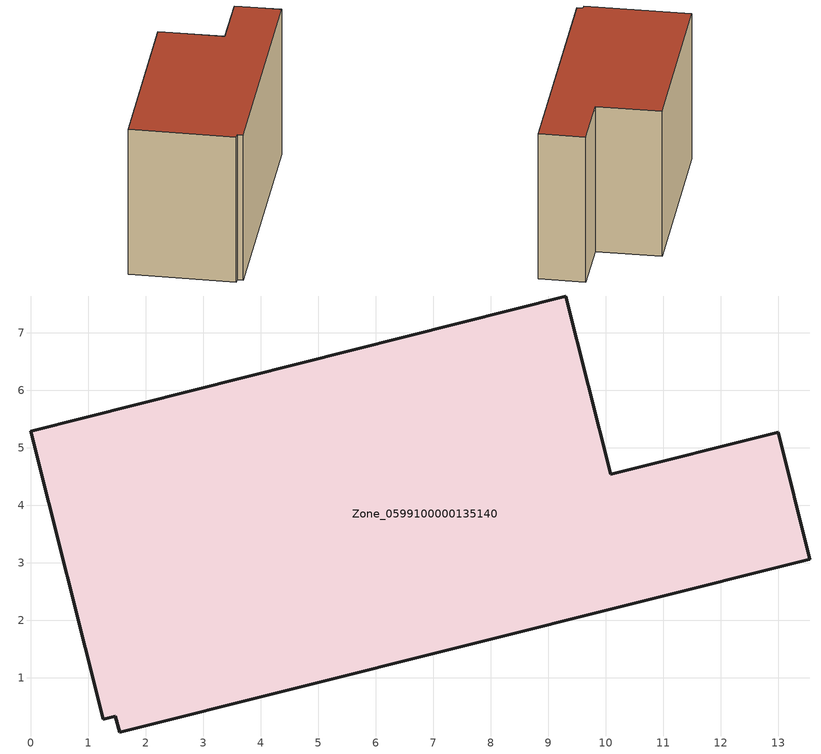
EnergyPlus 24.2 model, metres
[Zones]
Zone_0599100000135140
 floor ground (C_G): 1.47,0.33 1.26,0.28 0,5.29 9.31,7.64 10.09,4.54 13,5.27 13.55,3.06 1.55,0.05 z0
 wall outside (C_F): 13.55,3.06 13,5.27 10.09,4.54 9.31,7.64 0,5.29 1.26,0.28 1.47,0.33 1.55,0.05 13.55,3.06 z0:7.81
 roof outside (C_R): 1.55,0.05 13.55,3.06 13,5.27 10.09,4.54 9.31,7.64 0,5.29 1.26,0.28 1.47,0.33 z7.81
[BUILDING]
Pand.0599100000135140: North Axis=0; Terrain=City; Loads Convergence Tolerance Value=0.04; Temperature Convergence Tolerance Value=0.4; Solar Distribution=FullExterior; Maximum Number of Warmup Days=25; Minimum Number of Warmup Days=1
[Site:Location]
Rotterdam.The.Hague.AP_ZH_NLD Design_Conditions: Latitude=51.96; Longitude=4.45; Time Zone=1; Elevation=-4.5
[SITE:GROUNDTEMPERATURE:BUILDINGSURFACE]
18, 18, 18, 18, 18, 18, 18, 18, 18, 18, 18, 18
[MATERIAL] Thermal Absorptance=0.9; Solar Absorptance=0.7; Visible Absorptance=0.7
Name | Roughness | Thickness | Conductivity | Density | Specific Heat
G.TI.1975-1991 | MediumSmooth | 0.15 | 0.288461 | 540 | 1210
F.TI.1975-1991 | Rough | 0.3 | 0.230769 | 1920 | 840
R.TI.1975-1991 | MediumRough | 0.2 | 0.153846 | 1500 | 1000
[CONSTRUCTION]
C_G: G.TI.1975-1991
C_F: F.TI.1975-1991
C_R: R.TI.1975-1991
[ZONE]
Zone_0599100000135140: Type=1; Multiplier=1; Ceiling Height=Autocalculate; Volume=Autocalculate; Floor Area=autocalculate; Part of Total Floor Area=Yes
[ZONEINFILTRATION:DESIGNFLOWRATE]
Infil_Zone_0599100000135140: Zone or ZoneList or Space or SpaceList=Zone_0599100000135140; Schedule=AlwaysOn; Design Flow Rate Calculation Method=Flow/Area; Flow Rate per Floor Area=0.003; Constant Term Coefficient=1; Temperature Term Coefficient=0; Velocity Term Coefficient=0; Velocity Squared Term Coefficient=0
[HVACTEMPLATE:ZONE:IDEALLOADSAIRSYSTEM]
Zone_0599100000135140: Maximum Heating Supply Air Temperature=50; Minimum Cooling Supply Air Temperature=13; Maximum Heating Supply Air Humidity Ratio=0.0156; Minimum Cooling Supply Air Humidity Ratio=0.0077; Heating Limit=NoLimit; Cooling Limit=NoLimit; Dehumidification Control Type=ConstantSensibleHeatRatio; Cooling Sensible Heat Ratio=0.7; Dehumidification Setpoint=60; Humidification Control Type=None; Humidification Setpoint=30; Outdoor Air Method=None; Outdoor Air Flow Rate per Person=0.00944; Outdoor Air Flow Rate per Zone Floor Area=0; Outdoor Air Flow Rate per Zone=0; Demand Controlled Ventilation Type=None; Outdoor Air Economizer Type=NoEconomizer; Heat Recovery Type=None; Sensible Heat Recovery Effectiveness=0.7; Latent Heat Recovery Effectiveness=0.65
[ZONECONTROL:THERMOSTAT]
ThermostatControl_Zone_0599100000135140: Zone or ZoneList=Zone_0599100000135140; Control Type Schedule=DualSetpointControlType; Control 1=Thermostat_Zone_0599100000135140; Temperature Difference Between Cutout And Setpoint=0
[THERMOSTATSETPOINT:DUALSETPOINT]
Thermostat_Zone_0599100000135140: Heating Setpoint Temperature Schedule=HeatingSetpoint_Zone_0599100000135140; Cooling Setpoint Temperature Schedule=CoolingSetpoint_Zone_0599100000135140
[SCHEDULE:COMPACT]
HeatingSetpoint_Zone_0599100000135140: Through: 12/31, For: AllDays, Until: 24:00, 21
CoolingSetpoint_Zone_0599100000135140: Through: 12/31, For: AllDays, Until: 24:00, 24
DualSetpointControlType: Through: 12/31, For: AllDays, Until: 24:00, 4
AlwaysOn: Through: 12/31, For: AllDays, Until: 24:00, 1
